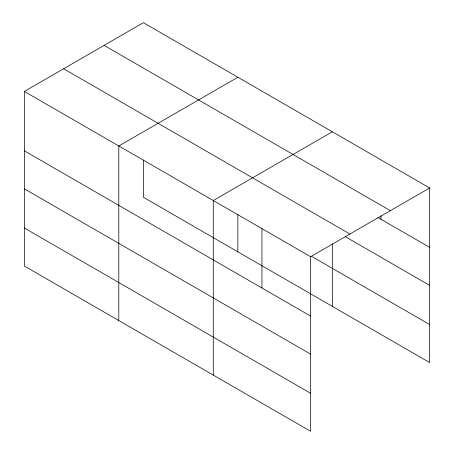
<?xml version="1.0" encoding="UTF-8"?>
<svg xmlns="http://www.w3.org/2000/svg" width="454" height="454" viewBox="0 0 454 454"><rect width="100%" height="100%" fill="white"/><g stroke="black" fill="none" stroke-linecap="round" stroke-linejoin="round"><path stroke-width="0.68" d="M24.334 91.436L310.61 256.714L310.61 431.3L24.334 266.021L24.334 91.436L143.39 22.7L429.666 187.979L429.666 362.564L143.39 197.286L143.39 159.973M237.862 77.242L118.806 145.978L118.806 320.564M332.328 131.785L213.278 200.52L213.278 375.106M310.61 256.714L429.666 187.979M104.102 45.383L390.378 210.662M377.955 217.506L429.666 247.362M63.622 68.753L349.898 234.031M345.102 236.562L429.666 285.379M311.472 256.311L429.666 324.548M24.334 150.819L310.61 316.098M24.334 188.836L310.61 354.114M24.334 228.004L310.61 393.283M380.997 215.729L380.997 219.265M332.328 243.872L332.328 306.371M261.947 228.617L261.947 288.001M237.862 214.515L237.862 251.828"/></g></svg>
